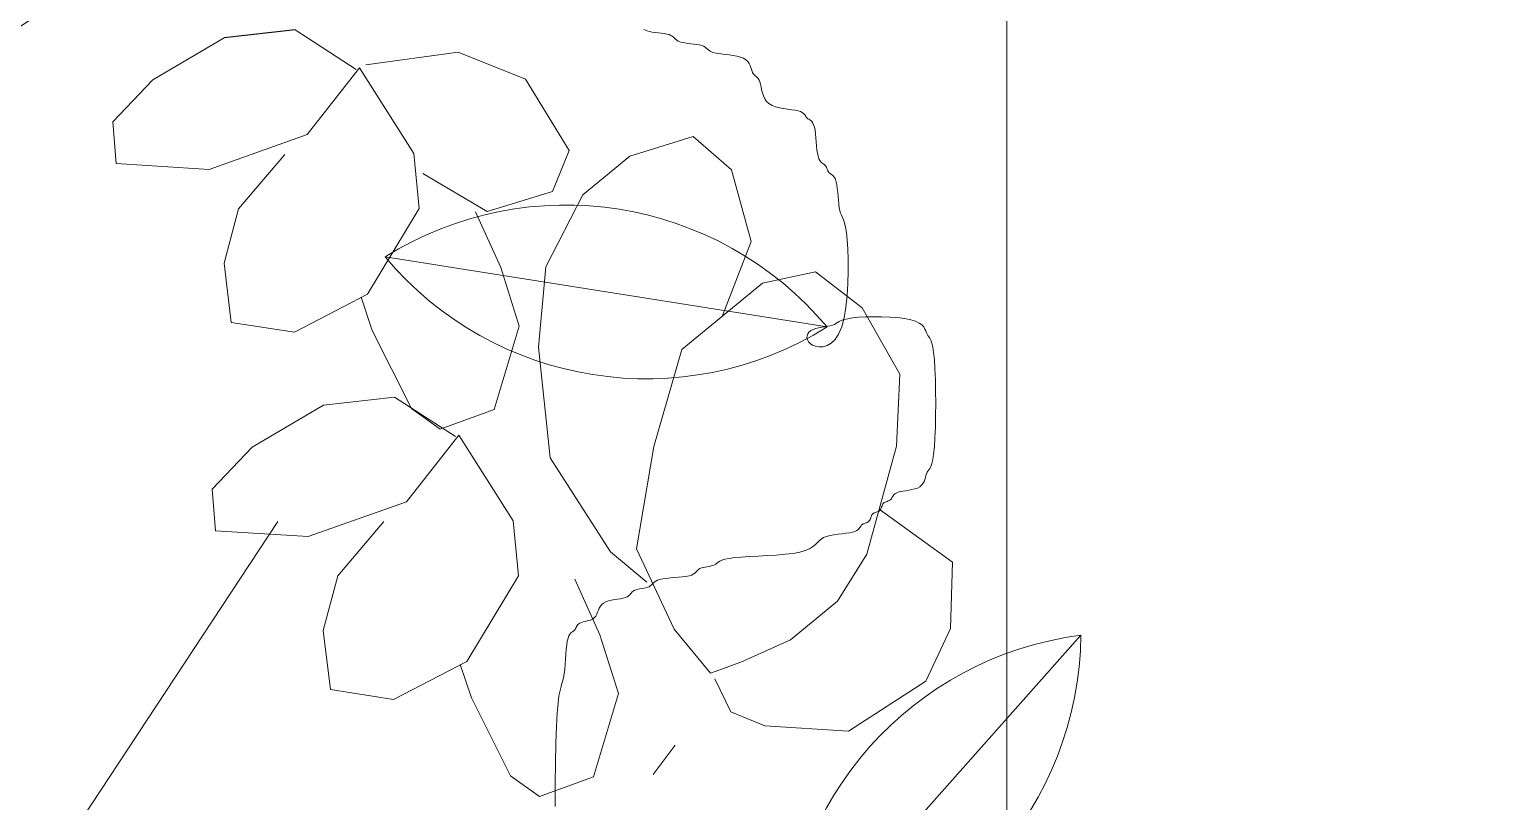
# Model space of a CAD drawing. Header units: millimetres. Extents: x 42 to 552, y 43 to 535.
# Drawn here: x 285.4556 to 285.6748, y 504.5831 to 504.6974 of the extents above; entities that cross this region are included whole.
import ezdxf

# ---------------------------------------------------------------- set-up
doc = ezdxf.new("R2010")
doc.units = ezdxf.units.MM
doc.header["$LTSCALE"] = 0.75
doc.header["$MEASUREMENT"] = 0
doc.layers.add('1VEGETAÇÃO', color=7, linetype='Continuous')
doc.layers.add('Gramado', color=9, linetype='Continuous', lineweight=0)
doc.layers.add('Linhas', color=7, linetype='Continuous', lineweight=15)

# ---------------------------------------------------------------- blocks, each defined once
blk = doc.blocks.new('arbusto2vista')
for p, q in [((-0.2017723234634445, 0.4080265637885532), (-0.2123349023664787, 0.4018341528712313)), ((-0.1822423183676847, 0.4033746302333725), (-0.1912757541913948, 0.4092234508501349)), ((-0.1807951412487796, 0.4040286660904542), (-0.1671379949018501, 0.4059445568595663)), ((-0.1671379949018501, 0.4059445568595663), (-0.1571898276338857, 0.4019279081130662)), ((-0.1894941602911331, 0.3937127791268722), (-0.1817599259946974, 0.4035926421857425)), ((-0.1817599259946974, 0.4035926421857425), (-0.173707231246226, 0.3909161258430345)), ((-0.2123349023664787, 0.4018341528712313), (-0.218239673774292, 0.3956186335529424)), ((-0.1571898276338857, 0.4019279081130662), (-0.1506844166073051, 0.3913896518444631)), ((-0.218239673774292, 0.3956186335529424), (-0.217773237730853, 0.3894449736840215)), ((-0.2040159847808241, 0.3885685685219755), (-0.1894941602911331, 0.3937127791268722)), ((-0.1417022811014021, 0.3905424823950057), (-0.1323581114495482, 0.3934271804347986)), ((-0.1323581114495482, 0.3934271804347986), (-0.1266529946836954, 0.3885232491886654)), ((-0.1996403564522211, 0.3827428563062654), (-0.1928208536001534, 0.3907905474948166)), ((-0.173707231246226, 0.3909161258430345), (-0.1729245190641109, 0.3827572500019301)), ((-0.1506844166073051, 0.3913896518444631), (-0.1531623881030555, 0.3853040682270716)), ((-0.148693247083429, 0.3847953061429052), (-0.1417022811014021, 0.3905424823950057)), ((-0.217773237730853, 0.3894449736840215), (-0.2040159847808241, 0.3885685685219755)), ((-0.1266529946836954, 0.3885232491886654), (-0.1237612105707058, 0.3778800773430362)), ((-0.1628602888633282, 0.3823399771456195), (-0.1723761170600255, 0.3879707858100119)), ((-0.1531623881030555, 0.3853040682270716), (-0.1628602888633282, 0.3823399771456195)), ((-0.1541567296289372, 0.3741362629920673), (-0.148693247083429, 0.3847953061429052)), ((-0.2018020518091816, 0.3746720567166335), (-0.1996403564522211, 0.3827428563062654)), ((-0.1729245190641109, 0.3827572500019301), (-0.1805586467573903, 0.3700850910119584)), ((-0.1608465690979983, 0.3740280572025654), (-0.1645736888194165, 0.3822750092951424)), ((-0.1237612105707058, 0.3778800773430362), (-0.128052994497466, 0.3668136958638115)), ((-0.2007531167897696, 0.3659241128688677), (-0.2018020518091816, 0.3746720567166335)), ((-0.1580842341224411, 0.3653450812053052), (-0.1608465690979983, 0.3740280572025654)), ((-0.1552695896523915, 0.3622567919864537), (-0.1541567296289372, 0.3741362629920673)), ((-0.1142146324284568, 0.373393007208449), (-0.1220607379414105, 0.371739846937146)), ((-0.1073378170439128, 0.3680817376340428), (-0.1142146324284568, 0.373393007208449)), ((-0.1220607379414105, 0.371739846937146), (-0.1340452510534647, 0.361887544790477)), ((-0.1805586467573903, 0.3700850910119584), (-0.1913874484976077, 0.3644817481012979)), ((-0.1815234315032512, 0.3696490671072468), (-0.1798760411782609, 0.3647185111019553)), ((-0.1017762701732181, 0.3582627652284032), (-0.1073378170439128, 0.3680817376340428)), ((-0.1913874484976077, 0.3644817481012979), (-0.2007531167897696, 0.3659241128688677)), ((-0.1798760411782609, 0.3647185111019553), (-0.1740691920603581, 0.3531551629220644)), ((-0.1618091695307271, 0.3530208698684874), (-0.1580842341224411, 0.3653450812053052)), ((-0.1535200848604745, 0.3458775538022678), (-0.1552695896523915, 0.3622567919864537)), ((-0.1340452510534647, 0.361887544790477), (-0.1381542393548898, 0.3475449982482814)), ((-0.1022265927235821, 0.3476132448606108), (-0.1017762701732181, 0.3582627652284032)), ((-0.1870778298002733, 0.3536605120298759), (-0.1976404087032506, 0.347468101112554)), ((-0.1765812605281667, 0.3548573990914292), (-0.1870778298002733, 0.3536605120298759)), ((-0.1675478247045135, 0.3490085784746952), (-0.1765812605281667, 0.3548573990914292)), ((-0.1740691920603581, 0.3531551629220644), (-0.1697936703349683, 0.350121746637484)), ((-0.1697936703349683, 0.350121746637484), (-0.1618091695307271, 0.3530208698684874)), ((-0.1747996666279619, 0.3393467273681665), (-0.1670654323314693, 0.3492265904270653)), ((-0.1670654323314693, 0.3492265904270653), (-0.1590127375831116, 0.3365500740843572)), ((-0.1976404087032506, 0.347468101112554), (-0.2035451801111208, 0.3412525817942651)), ((-0.1381542393548898, 0.3475449982482814), (-0.1407553570848563, 0.3323861879188144)), ((-0.1066619465453869, 0.3316318222217092), (-0.1022265927235821, 0.3476132448606108)), ((-0.1445968184612525, 0.3319693268072683), (-0.1535200848604745, 0.3458775538022678)), ((-0.2035451801111208, 0.3412525817942651), (-0.2030787440676249, 0.3350789219252874)), ((-0.1893214911176528, 0.3342025167632414), (-0.1747996666279619, 0.3393467273681665)), ((-0.09395605736500556, 0.3304272656721423), (-0.1048138824530156, 0.3382907483211284)), ((-0.2437933636612115, 0.2606370195019849), (-0.1938131823787899, 0.3364288530888189)), ((-0.1849458627890499, 0.3283768045475881), (-0.1781263599369822, 0.3364244957361393)), ((-0.1590127375831116, 0.3365500740843572), (-0.1582300254009397, 0.3283911982432528)), ((-0.2030787440676249, 0.3350789219252874), (-0.1893214911176528, 0.3342025167632414)), ((-0.1392278736483377, 0.3274743210202473), (-0.1445968184612525, 0.3319693268072683)), ((-0.1407553570848563, 0.3323861879188144), (-0.1351840037816601, 0.3205194139574701)), ((-0.1109733433372071, 0.3246610438537232), (-0.1066619465453869, 0.3316318222217092)), ((-0.09424319715515139, 0.3205971833527315), (-0.09395605736500556, 0.3304272656721423)), ((-0.1871075581460104, 0.3203060049579278), (-0.1849458627890499, 0.3283768045475881)), ((-0.1582300254009397, 0.3283911982432528), (-0.1658641530941622, 0.3157190392532243)), ((-0.1461520754348271, 0.3196620054438597), (-0.1498791951562453, 0.3279089575364651)), ((-0.1179643093191771, 0.3189138676015659), (-0.1109733433372071, 0.3246610438537232)), ((-0.1860586231265984, 0.3115580611101905), (-0.1871075581460104, 0.3203060049579278)), ((-0.1351840037816601, 0.3205194139574701), (-0.12980525253613, 0.3139766066146308)), ((-0.097882250041323, 0.3128085540670895), (-0.09424319715515139, 0.3205971833527315)), ((-0.1433897404592699, 0.3109790294465711), (-0.1461520754348271, 0.3196620054438597)), ((-0.1253012536866436, 0.3156234183639981), (-0.1179643093191771, 0.3189138676015659)), ((-0.1658641530941622, 0.3157190392532243), (-0.1766929548344365, 0.3101156963425638)), ((-0.1668289378400232, 0.3152830153485411), (-0.1651815475150897, 0.3103524593432212)), ((-0.12980525253613, 0.3139766066146308), (-0.1253012536866436, 0.3156234183639981)), ((-0.1766929548344365, 0.3101156963425638), (-0.1860586231265984, 0.3115580611101905)), ((-0.1267698985279821, 0.3082484759286217), (-0.1291329086304245, 0.3131587556967474)), ((-0.1093772148728931, 0.3054145660655081), (-0.097882250041323, 0.3128085540670895)), ((-0.1651815475150897, 0.3103524593432212), (-0.1593746983971869, 0.2987891111633871)), ((-0.147114675867499, 0.2986548181098101), (-0.1433897404592699, 0.3109790294465711)), ((-0.1217469321004501, 0.3062101971561333), (-0.1267698985279821, 0.3082484759286217)), ((-0.1217469321004501, 0.3062101971561333), (-0.1093772148728931, 0.3054145660655081)), ((-0.1382850435579712, 0.2990123961614302), (-0.1350084035506143, 0.3033307757589796)), ((-0.1593746983971869, 0.2987891111633871), (-0.1550991766717971, 0.2957556948788067)), ((-0.1550991766717971, 0.2957556948788067), (-0.147114675867499, 0.2986548181098101))]:
    blk.add_line(p, q)
at = {"layer": '1VEGETAÇÃO'}
blk.add_line((-0.1912757541913948, 0.4092234508501349), (-0.2017723234634445, 0.4080265637885532), dxfattribs=at)
blk = doc.blocks.new('arbusto8vista')
for p, q in [((-0.2530351013373036, 0.5427041907780392), (-0.2526126494763332, 0.5424416454530956)), ((-0.2526126494763332, 0.5424416454530956), (-0.2520767030855495, 0.5422169066549571)), ((-0.2520767030855495, 0.5422169066549571), (-0.2514020411583431, 0.5420383758339966)), ((-0.2514020411583431, 0.5420383758339966), (-0.2506138847012949, 0.541897651539827)), ((-0.2506138847012949, 0.541897651539827), (-0.24975006522439, 0.541782131596861)), ((-0.24975006522439, 0.541782131596861), (-0.2488484142375569, 0.5416792138294824)), ((-0.2488484142375569, 0.5416792138294824), (-0.2479467632506953, 0.541576296062118)), ((-0.2479467632506953, 0.541576296062118), (-0.2470829437737905, 0.5414607761191377)), ((-0.2470829437737905, 0.5414607761191377), (-0.2462947873167707, 0.5413200518249823)), ((-0.2462947873167707, 0.5413200518249823), (-0.2456201253895642, 0.5411415210040218)), ((-0.2456201253895642, 0.5411415210040218), (-0.2450841789222693, 0.5409167822058691)), ((-0.2450841789222693, 0.5409167822058691), (-0.2446617265257203, 0.5406542368809397)), ((-0.2446617265257203, 0.5406542368809397), (-0.2443149362309782, 0.5403664872048068)), ((-0.2443149362309782, 0.5403664872048068), (-0.2440059760689905, 0.5400661353530865)), ((-0.2440059760689905, 0.5400661353530865), (-0.2436970140707899, 0.5397657835013661)), ((-0.2436970140707899, 0.5397657835013661), (-0.2433502182673806, 0.5394780338252332)), ((-0.2433502182673806, 0.5394780338252332), (-0.2429277566897952, 0.5392154885002896)), ((-0.2429277566897952, 0.5392154885002896), (-0.2423917973690095, 0.5389907497021511)), ((-0.2423917973690095, 0.5389907497021511), (-0.2417171190688805, 0.5388122188811906)), ((-0.2417171190688805, 0.5388122188811906), (-0.2409289434846187, 0.5386714945870352)), ((-0.2409289434846187, 0.5386714945870352), (-0.2400651030442589, 0.5385559746440549)), ((-0.2400651030442589, 0.5385559746440549), (-0.2391634301758927, 0.5384530568766905)), ((-0.2391634301758927, 0.5384530568766905), (-0.2382617573074981, 0.538350139109312)), ((-0.2382617573074981, 0.538350139109312), (-0.2373979168671383, 0.5382346191663316)), ((-0.2373979168671383, 0.5382346191663316), (-0.2366097412829049, 0.5380938948721763)), ((-0.2366097412829049, 0.5380938948721763), (-0.2359350629827759, 0.5379153640512158)), ((-0.2359350629827759, 0.5379153640512158), (-0.2353980528122008, 0.5376906252530773)), ((-0.2353980528122008, 0.5376906252530773), (-0.2349682352862033, 0.5374280799281337)), ((-0.2349682352862033, 0.5374280799281337), (-0.2346014733371078, 0.537140330252015)), ((-0.2346014733371078, 0.537140330252015), (-0.2342536298972959, 0.5368399784002804)), ((-0.2342536298972959, 0.5368399784002804), (-0.2338805678991491, 0.53653962654856)), ((-0.2338805678991491, 0.53653962654856), (-0.2334381502750489, 0.5362518768724271)), ((-0.2334381502750489, 0.5362518768724271), (-0.2328822399573482, 0.5359893315474977)), ((-0.2328822399573482, 0.5359893315474977), (-0.2321686998784003, 0.5357645927493451)), ((-0.2321686998784003, 0.5357645927493451), (-0.2312691560997564, 0.5355850117979344)), ((-0.2312691560997564, 0.5355850117979344), (-0.2302182871994489, 0.5354369365905001)), ((-0.2302182871994489, 0.5354369365905001), (-0.2290665348847085, 0.5353014641686826)), ((-0.2290665348847085, 0.5353014641686826), (-0.2278643408627659, 0.5351596915740799)), ((-0.2278643408627659, 0.5351596915740799), (-0.2266621468408232, 0.5349927158483041)), ((-0.2266621468408232, 0.5349927158483041), (-0.2255103945261112, 0.534781634032953)), ((-0.2255103945261112, 0.534781634032953), (-0.2244595256258037, 0.5345075431696529)), ((-0.2244595256258037, 0.5345075431696529), (-0.2235599818471599, 0.5341515403000017)), ((-0.2235599818471599, 0.5341515403000017), (-0.2228485435442735, 0.5337020735822051)), ((-0.2228485435442735, 0.5337020735822051), (-0.2223073456589475, 0.5331769956408579)), ((-0.2223073456589475, 0.5331769956408579), (-0.2219048617798762, 0.532601510217134)), ((-0.2219048617798762, 0.532601510217134), (-0.2216095654957542, 0.532000821052236)), ((-0.2216095654957542, 0.532000821052236), (-0.2213899303953326, 0.5314001318873238)), ((-0.2213899303953326, 0.5314001318873238), (-0.2212144300672492, 0.5308246464636142)), ((-0.2212144300672492, 0.5308246464636142), (-0.2210515381002267, 0.5302995685222527)), ((-0.2210515381002267, 0.5302995685222527), (-0.2208697280829597, 0.5298501018044703)), ((-0.2208697280829597, 0.5298501018044703), (-0.2206448298586281, 0.529491998623044)), ((-0.2206448298586281, 0.529491998623044), (-0.2203820982881268, 0.5292032055773888)), ((-0.2203820982881268, 0.5292032055773888), (-0.2200941444868647, 0.5289522178384942)), ((-0.2200941444868647, 0.5289522178384942), (-0.2197935795702222, 0.5287075305773925)), ((-0.2197935795702222, 0.5287075305773925), (-0.2194930146535796, 0.5284376389651015)), ((-0.2194930146535796, 0.5284376389651015), (-0.2192050608523175, 0.5281110381726393)), ((-0.2192050608523175, 0.5281110381726393), (-0.2189423292818162, 0.5276962233710094)), ((-0.2189423292818162, 0.5276962233710094), (-0.2187174310574846, 0.5271616897312299)), ((-0.2187174310574846, 0.5271616897312299), (-0.2185356210402176, 0.5264874842152949)), ((-0.2185356210402176, 0.5264874842152949), (-0.2183727290731952, 0.525699860949004)), ((-0.2183727290731952, 0.525699860949004), (-0.2181972287451117, 0.5248366258491615)), ((-0.2181972287451117, 0.5248366258491615), (-0.2179775936446617, 0.5239355848325289)), ((-0.2179775936446617, 0.5239355848325289), (-0.2176822973605681, 0.5230345438158963)), ((-0.2176822973605681, 0.5230345438158963), (-0.2172798134814968, 0.5221713087160538)), ((-0.2172798134814968, 0.5221713087160538), (-0.2167386155961708, 0.5213836854497629)), ((-0.2167386155961708, 0.5213836854497629), (-0.2160271772932845, 0.5207094799338279)), ((-0.2160271772932845, 0.5207094799338279), (-0.2151276335146406, 0.5201759964245269)), ((-0.2151276335146406, 0.5201759964245269), (-0.2140767646143331, 0.5197685325361476)), ((-0.2140767646143331, 0.5197685325361476), (-0.2129250122996211, 0.5194618842225225)), ((-0.2129250122996211, 0.5194618842225225), (-0.2117228182776785, 0.5192308474374698)), ((-0.2117228182776785, 0.5192308474374698), (-0.2105206242557358, 0.5190502181347654)), ((-0.2105206242557358, 0.5190502181347654), (-0.2093688719409954, 0.5188947922682559)), ((-0.2093688719409954, 0.5188947922682559), (-0.2083180030406879, 0.5187393657917312)), ((-0.2083180030406879, 0.5187393657917312), (-0.2074184592620441, 0.5185587346590097)), ((-0.2074184592620441, 0.5185587346590097), (-0.2067070209591577, 0.5183339958608713)), ((-0.2067070209591577, 0.5183339958608713), (-0.2061658230738317, 0.5180714505359276)), ((-0.2061658230738317, 0.5180714505359276), (-0.2057633391947604, 0.517783700859809)), ((-0.2057633391947604, 0.517783700859809), (-0.2054680429106668, 0.5174833490080744)), ((-0.2054680429106668, 0.5174833490080744), (-0.2052484078102168, 0.517182997156354)), ((-0.2052484078102168, 0.517182997156354), (-0.2050729074821334, 0.5168952474802211)), ((-0.2050729074821334, 0.5168952474802211), (-0.2049100155151109, 0.5166327021552917)), ((-0.2049100155151109, 0.5166327021552917), (-0.2047282054978439, 0.516407963357139)), ((-0.2047282054978439, 0.516407963357139), (-0.2045033072735123, 0.5162262820431209)), ((-0.2045033072735123, 0.5162262820431209), (-0.204240575703011, 0.5160635042975059)), ((-0.204240575703011, 0.5160635042975059), (-0.2039526219017489, 0.5158881249862901)), ((-0.2039526219017489, 0.5158881249862901), (-0.2036520569851064, 0.5156686389755123)), ((-0.2036520569851064, 0.5156686389755123), (-0.2033514920684638, 0.5153735411311544)), ((-0.2033514920684638, 0.5153735411311544), (-0.2030635382672017, 0.5149713263192552)), ((-0.2030635382672017, 0.5149713263192552), (-0.2028008066967004, 0.5144304894058251)), ((-0.2028008066967004, 0.5144304894058251), (-0.2025759084723688, 0.5137195252568603)), ((-0.2025759084723688, 0.5137195252568603), (-0.2023972510809529, 0.5128205809427726)), ((-0.2023972510809529, 0.5128205809427726), (-0.2022564274947172, 0.5117704123515523)), ((-0.2022564274947172, 0.5117704123515523), (-0.2021408270573772, 0.5106194275755769)), ((-0.2021408270573772, 0.5106194275755769), (-0.2020378391125632, 0.5094180347072239)), ((-0.2020378391125632, 0.5094180347072239), (-0.2019348530039906, 0.5082166418388709)), ((-0.2019348530039906, 0.5082166418388709), (-0.2018192580752611, 0.5070656570628955)), ((-0.2018192580752611, 0.5070656570628955), (-0.2016784436701187, 0.5060154884716752)), ((-0.2016784436701187, 0.5060154884716752), (-0.2014997991321934, 0.5051165441575876)), ((-0.2014997991321934, 0.5051165441575876), (-0.201274917280756, 0.5044055800086227)), ((-0.201274917280756, 0.5044055800086227), (-0.2010122048374683, 0.5038647430951926)), ((-0.2010122048374683, 0.5038647430951926), (-0.2007242719996611, 0.5034625282832934)), ((-0.2007242719996611, 0.5034625282832934), (-0.2004237289645516, 0.5031674304389355)), ((-0.2004237289645516, 0.5031674304389355), (-0.2001231859294705, 0.5029479444281577)), ((-0.2001231859294705, 0.5029479444281577), (-0.199835253091635, 0.5027725651169419)), ((-0.199835253091635, 0.5027725651169419), (-0.1995725406483757, 0.5026097873713269)), ((-0.1995725406483757, 0.5026097873713269), (-0.1993476587969383, 0.5024281060573088)), ((-0.1993476587969383, 0.5024281060573088), (-0.1991690143354958, 0.5022033672591562)), ((-0.1991690143354958, 0.5022033672591562), (-0.1990282004659036, 0.5019408219342267)), ((-0.1990282004659036, 0.5019408219342267), (-0.1989126069908878, 0.5016530722580939)), ((-0.1989126069908878, 0.5016530722580939), (-0.1988096237131174, 0.5013527204063735)), ((-0.1988096237131174, 0.5013527204063735), (-0.198706640435347, 0.5010523685546389)), ((-0.198706640435347, 0.5010523685546389), (-0.1985910469603027, 0.5007646188785202)), ((-0.1985910469603027, 0.5007646188785202), (-0.1984502330907105, 0.5005020735535766)), ((-0.1984502330907105, 0.5005020735535766), (-0.1982715886292965, 0.5002773347554381)), ((-0.1982715886292965, 0.5002773347554381), (-0.1980467067778591, 0.5000956534922523)), ((-0.1980467067778591, 0.5000956534922523), (-0.1977839943345998, 0.4999328761024628)), ((-0.1977839943345998, 0.4999328761024628), (-0.1974960614967642, 0.499757497757102)), ((-0.1974960614967642, 0.499757497757102), (-0.1971955184616832, 0.4995380136271876)), ((-0.1971955184616832, 0.4995380136271876), (-0.1968949754265736, 0.4992429188837093)), ((-0.1968949754265736, 0.4992429188837093), (-0.1966070425887665, 0.4988407086977134)), ((-0.1966070425887665, 0.4988407086977134), (-0.1963443301454788, 0.4982998782402035)), ((-0.1963443301454788, 0.4982998782402035), (-0.1961194482940414, 0.4975889226821977)), ((-0.1961194482940414, 0.4975889226821977), (-0.1959408037561161, 0.4966899892466188)), ((-0.1959408037561161, 0.4966899892466188), (-0.1957999893509736, 0.49563983336391)), ((-0.1957999893509736, 0.49563983336391), (-0.1956843944222442, 0.4944888625164765)), ((-0.1956843944222442, 0.4944888625164765), (-0.1955814083136715, 0.4932874841866663)), ((-0.1955814083136715, 0.4932874841866663), (-0.1954784203688575, 0.4920861058568562)), ((-0.1954784203688575, 0.4920861058568562), (-0.1953628199315176, 0.4909351350094227)), ((-0.1953628199315176, 0.4909351350094227), (-0.1952219963452819, 0.4898849791267281)), ((-0.1952219963452819, 0.4898849791267281), (-0.1950433389538659, 0.488986045691135)), ((-0.1950433389538659, 0.488986045691135), (-0.1948184407295059, 0.488263538291335)), ((-0.1948184407295059, 0.488263538291335), (-0.1945557091590331, 0.4876418449412654)), ((-0.1945557091590331, 0.4876418449412654), (-0.194267755357771, 0.4870201497611646)), ((-0.194267755357771, 0.4870201497611646), (-0.1939671904411284, 0.486297636871285)), ((-0.1939671904411284, 0.486297636871285), (-0.1936666255244859, 0.4853734903918649)), ((-0.1936666255244859, 0.4853734903918649), (-0.1933786717232238, 0.484146894443171)), ((-0.1933786717232238, 0.484146894443171), (-0.1931159401527225, 0.4825170331454416)), ((-0.1931159401527225, 0.4825170331454416), (-0.1928910419283625, 0.4803830906189148)), ((-0.1928910419283625, 0.4803830906189148), (-0.1927176389388308, 0.4776862576766661)), ((-0.1988096237131174, 0.4545740692399534), (-0.3297209789950557, 0.4753225673448611)), ((-0.1927176389388308, 0.4776862576766661), (-0.1926135961657849, 0.4745357519030051)), ((-0.1926135961657849, 0.4745357519030051), (-0.1925978293642174, 0.4710827975750789)), ((-0.1925978293642174, 0.4710827975750789), (-0.1926892542890926, 0.4674786189700058)), ((-0.1926892542890926, 0.4674786189700058), (-0.1929067866953744, 0.4638744403649468)), ((-0.1932693423380272, 0.4604214860370206), (-0.1937958369720434, 0.4572709802633597)), ((-0.1929067866953744, 0.4638744403649468), (-0.1932693423380272, 0.4604214860370206)), ((-0.1957484996248127, 0.4558867958646289), (-0.1952451265931359, 0.4561871477163493)), ((-0.1952451265931359, 0.4561871477163493), (-0.1946156460800808, 0.4564874995680839)), ((-0.1946156460800808, 0.4564874995680839), (-0.1937906997052892, 0.4567752492442025)), ((-0.1937958369720434, 0.4572709802633597), (-0.1945051863523872, 0.4545741473211109)), ((-0.1937906997052892, 0.4567752492442025), (-0.1927009290885451, 0.4570377945691462)), ((-0.1927009290885451, 0.4570377945691462), (-0.1912769758494903, 0.4572625333672846)), ((-0.1912769758494903, 0.4572625333672846), (-0.1894778555463574, 0.4574379136951734)), ((-0.1894778555463574, 0.4574379136951734), (-0.1873760794913153, 0.4575565845378833)), ((-0.1873760794913153, 0.4575565845378833), (-0.1850725329349814, 0.4576122451126281)), ((-0.1850725329349814, 0.4576122451126281), (-0.1826681011280016, 0.4575985946365932)), ((-0.1826681011280016, 0.4575985946365932), (-0.1802636693210218, 0.4575093323269925)), ((-0.1802636693210218, 0.4575093323269925), (-0.1779601227646879, 0.4573381574010398)), ((-0.1779601227646879, 0.4573381574010398), (-0.1758583467096457, 0.4570787690759204)), ((-0.1758583467096457, 0.4570787690759204), (-0.1740592264065128, 0.4567248665688766)), ((-0.1740592264065128, 0.4567248665688766), (-0.1726373749435481, 0.45627539985108)), ((-0.1726373749435481, 0.45627539985108), (-0.1715623167591502, 0.4557503219097327)), ((-0.2047954843661728, 0.4513479903683049), (-0.2047587056187297, 0.4519486795332028)), ((-0.2047587056187297, 0.4519486795332028), (-0.2045516841584742, 0.4525241649569267)), ((-0.2045516841584742, 0.4525241649569267), (-0.2041807255430683, 0.453049242898274)), ((-0.2041807255430683, 0.453049242898274), (-0.2036521353302305, 0.4534987096160705)), ((-0.2036521353302305, 0.4534987096160705), (-0.2029774734029957, 0.4538547124857217)), ((-0.2029774734029957, 0.4538547124857217), (-0.2021893169459759, 0.4541288033490218)), ((-0.2021893169459759, 0.4541288033490218), (-0.201325497469071, 0.454339885164373)), ((-0.201325497469071, 0.454339885164373), (-0.2004238464822379, 0.4545068608901488)), ((-0.2004238464822379, 0.4545068608901488), (-0.1995221954953763, 0.4546486334847515)), ((-0.1995221954953763, 0.4546486334847515), (-0.1986583760184715, 0.4547841059065689)), ((-0.1986583760184715, 0.4547841059065689), (-0.1978702195614517, 0.4549321811140032)), ((-0.1978702195614517, 0.4549321811140032), (-0.1971955576342452, 0.4551117620654281)), ((-0.1971955576342452, 0.4551117620654281), (-0.196654356765066, 0.4553365008635666)), ((-0.196654356765066, 0.4553365008635666), (-0.1961951235553556, 0.455599046188496)), ((-0.1954047465039253, 0.4524465057298812), (-0.1964556345314463, 0.4508607509792171)), ((-0.1961951235553556, 0.455599046188496), (-0.1957484996248127, 0.4558867958646289)), ((-0.1945051863523872, 0.4545741473211109), (-0.1954047465039253, 0.4524465057298812)), ((-0.1715623167591502, 0.4557503219097327), (-0.1707773041294445, 0.4551748364860089)), ((-0.1707773041294445, 0.4551748364860089), (-0.1702255893303857, 0.4545741473211109)), ((-0.1702255893303857, 0.4545741473211109), (-0.1698504246380992, 0.4539734581561987)), ((-0.1698504246380992, 0.4539734581561987), (-0.1695950623285682, 0.4533979727324891)), ((-0.1695950623285682, 0.4533979727324891), (-0.1694027546778329, 0.4528728947911276)), ((-0.1694027546778329, 0.4528728947911276), (-0.1692167539619618, 0.4524234280733452)), ((-0.1692167539619618, 0.4524234280733452), (-0.1689918721105244, 0.4520558733618856)), ((-0.1689918721105244, 0.4520558733618856), (-0.1687291596672651, 0.4517009196060258)), ((-0.1687291596672651, 0.4517009196060258), (-0.1684412268294295, 0.4512703527965698)), ((-0.2046557148431134, 0.4507473012033927), (-0.2047954843661728, 0.4513479903683049)), ((-0.2043330914918329, 0.450171815779683), (-0.2046557148431134, 0.4507473012033927)), ((-0.203821308754641, 0.4496467378383358), (-0.2043330914918329, 0.450171815779683)), ((-0.2031140610738476, 0.4491972711205392), (-0.203821308754641, 0.4496467378383358)), ((-0.2022145009223095, 0.4488549204552754), (-0.2031140610738476, 0.4491972711205392)), ((-0.20116361289476, 0.4486763950227299), (-0.2022145009223095, 0.4488549204552754)), ((-0.2000118396165931, 0.448724705090882), (-0.20116361289476, 0.4486763950227299)), ((-0.1988096237131174, 0.4490628609276968), (-0.2000118396165931, 0.448724705090882)), ((-0.1976074078096133, 0.4497538728011534), (-0.1988096237131174, 0.4490628609276968)), ((-0.1964556345314463, 0.4508607509792171), (-0.1976074078096133, 0.4497538728011534)), ((-0.1684412268294295, 0.4512703527965698), (-0.1681406837943484, 0.4506759589243785)), ((-0.1681406837943484, 0.4506759589243785), (-0.1678401407592389, 0.4498295239802985)), ((-0.1678401407592389, 0.4498295239802985), (-0.1675522079214318, 0.4486428339551338)), ((-0.1675522079214318, 0.4486428339551338), (-0.1672894954781441, 0.4470276748397595)), ((-0.1672894954781441, 0.4470276748397595), (-0.1670646136267067, 0.4448958326250079)), ((-0.1670646136267067, 0.4448958326250079), (-0.166888070864843, 0.4421989996827449)), ((-0.166888070864843, 0.4421989996827449), (-0.1667619688920752, 0.4390484939090982)), ((-0.1667619688920752, 0.4390484939090982), (-0.1666863077084031, 0.4355955395811577)), ((-0.1666863077084031, 0.4355955395811577), (-0.1666610873138552, 0.4319913609760988)), ((-0.1666610873138552, 0.4319913609760988), (-0.1666863077084031, 0.4283871823710399)), ((-0.1666863077084031, 0.4283871823710399), (-0.1667619688920752, 0.4249342280430994)), ((-0.166888070864843, 0.4217837222694385), (-0.1670646136267067, 0.4190868893271897)), ((-0.1667619688920752, 0.4249342280430994), (-0.166888070864843, 0.4217837222694385)), ((-0.1672894954781441, 0.4169550471124381), (-0.1675522079214318, 0.4153398879970638)), ((-0.1670646136267067, 0.4190868893271897), (-0.1672894954781441, 0.4169550471124381)), ((-0.1687291596672651, 0.4122818023461718), (-0.1689918721105244, 0.4119268485902978)), ((-0.1684412268294295, 0.4127123691556278), (-0.1687291596672651, 0.4122818023461718)), ((-0.1681406837943484, 0.4133067630278049), (-0.1684412268294295, 0.4127123691556278)), ((-0.1678401407592389, 0.4141531979718991), (-0.1681406837943484, 0.4133067630278049)), ((-0.1675522079214318, 0.4153398879970638), (-0.1678401407592389, 0.4141531979718991)), ((-0.1704273659524063, 0.4082324000424649), (-0.1708351150976171, 0.4077073221011176)), ((-0.1701205038940259, 0.4088078854661887), (-0.1704273659524063, 0.4082324000424649)), ((-0.1698893076098784, 0.4094085746310867), (-0.1701205038940259, 0.4088078854661887)), ((-0.1697085557872526, 0.4100092637959989), (-0.1698893076098784, 0.4094085746310867)), ((-0.1695530271134942, 0.4105847492197086), (-0.1697085557872526, 0.4100092637959989)), ((-0.1693975002759487, 0.4111098271610558), (-0.1695530271134942, 0.4105847492197086)), ((-0.1692167539619618, 0.4115592938788524), (-0.1693975002759487, 0.4111098271610558)), ((-0.1689918721105244, 0.4119268485902978), (-0.1692167539619618, 0.4115592938788524)), ((-0.179977925708954, 0.403494031632107), (-0.180202807560363, 0.4033155008111464)), ((-0.1797971793949671, 0.4037187704302454), (-0.179977925708954, 0.403494031632107)), ((-0.1796416525574216, 0.403981315755189), (-0.1797971793949671, 0.4037187704302454)), ((-0.1794861238836631, 0.4042690654313077), (-0.1796416525574216, 0.403981315755189)), ((-0.1793053720610374, 0.4045694172830423), (-0.1794861238836631, 0.4042690654313077)), ((-0.1790741757768615, 0.4048697691347627), (-0.1793053720610374, 0.4045694172830423)), ((-0.1787673137185095, 0.4051575188108956), (-0.1790741757768615, 0.4048697691347627)), ((-0.1783595645732987, 0.405420064135825), (-0.1787673137185095, 0.4051575188108956)), ((-0.1778257070285747, 0.4056448029339776), (-0.1783595645732987, 0.405420064135825)), ((-0.1771510287284457, 0.4058243838853883), (-0.1778257070285747, 0.4056448029339776)), ((-0.1763628531441839, 0.4059724590928226), (-0.1771510287284457, 0.4058243838853883)), ((-0.1754990127038525, 0.4061079315146401), (-0.1763628531441839, 0.4059724590928226)), ((-0.1745973398354579, 0.4062497041092428), (-0.1754990127038525, 0.4061079315146401)), ((-0.1736956669670633, 0.4064166798350186), (-0.1745973398354579, 0.4062497041092428)), ((-0.1728318265267319, 0.4066277616503697), (-0.1736956669670633, 0.4064166798350186)), ((-0.1720436509424701, 0.4069018525136698), (-0.1728318265267319, 0.4066277616503697)), ((-0.1713689726423411, 0.407257855383321), (-0.1720436509424701, 0.4069018525136698)), ((-0.1708351150976171, 0.4077073221011176), (-0.1713689726423411, 0.407257855383321)), ((-0.1853582765470776, 0.3991924890283656), (-0.1855369210850029, 0.3989677502302271)), ((-0.1851333946956402, 0.3993710198493261), (-0.1853582765470776, 0.3991924890283656)), ((-0.1848706822523809, 0.3995117441434957), (-0.1851333946956402, 0.3993710198493261)), ((-0.1845827494145453, 0.3996272640864618), (-0.1848706822523809, 0.3995117441434957)), ((-0.1842822063794358, 0.3997301818538403), (-0.1845827494145453, 0.3996272640864618)), ((-0.1839816633443547, 0.3998330996212047), (-0.1842822063794358, 0.3997301818538403)), ((-0.1836937305065192, 0.399948619564185), (-0.1839816633443547, 0.3998330996212047)), ((-0.1834310180632599, 0.4000893438583404), (-0.1836937305065192, 0.399948619564185)), ((-0.1832061362118225, 0.4002678746793009), (-0.1834310180632599, 0.4000893438583404)), ((-0.1830274917504084, 0.4004926134774536), (-0.1832061362118225, 0.4002678746793009)), ((-0.1828866778808163, 0.400755158802383), (-0.1830274917504084, 0.4004926134774536)), ((-0.1827710844057719, 0.4010429084785159), (-0.1828866778808163, 0.400755158802383)), ((-0.1826681011280016, 0.4013432603302363), (-0.1827710844057719, 0.4010429084785159)), ((-0.1825651178502596, 0.4016436121819567), (-0.1826681011280016, 0.4013432603302363)), ((-0.1824495243752153, 0.4019313618580895), (-0.1825651178502596, 0.4016436121819567)), ((-0.1823087105056231, 0.4021939071830332), (-0.1824495243752153, 0.4019313618580895)), ((-0.1821300660441807, 0.4024186459811716), (-0.1823087105056231, 0.4021939071830332)), ((-0.1819051841927433, 0.4025971768021321), (-0.1821300660441807, 0.4024186459811716)), ((-0.181642471749484, 0.4027379010962875), (-0.1819051841927433, 0.4025971768021321)), ((-0.1813545389116769, 0.4028534210392678), (-0.181642471749484, 0.4027379010962875)), ((-0.1810539958765673, 0.4029563388066322), (-0.1813545389116769, 0.4028534210392678)), ((-0.1807534528414578, 0.4030592565740108), (-0.1810539958765673, 0.4029563388066322)), ((-0.1804655200036507, 0.4031747765169769), (-0.1807534528414578, 0.4030592565740108)), ((-0.180202807560363, 0.4033155008111464), (-0.1804655200036507, 0.4031747765169769)), ((-0.189326520325551, 0.3948910245057817), (-0.1896218166096446, 0.3945906871926042)), ((-0.189106885225101, 0.3951913618189593), (-0.189326520325551, 0.3948910245057817)), ((-0.1889313848970176, 0.3954790975665503), (-0.189106885225101, 0.3951913618189593)), ((-0.1887684929299951, 0.3957416301829682), (-0.1889313848970176, 0.3954790975665503)), ((-0.1885866829127565, 0.395966358102612), (-0.1887684929299951, 0.3957416301829682)), ((-0.1883617846883965, 0.3961448803326135), (-0.1885866829127565, 0.395966358102612)), ((-0.1880990531179236, 0.3962855981708486), (-0.1883617846883965, 0.3961448803326135)), ((-0.1878110993166615, 0.3964011134879257), (-0.1880990531179236, 0.3962855981708486)), ((-0.187510534400019, 0.3965040281544105), (-0.1878110993166615, 0.3964011134879257)), ((-0.187209969483348, 0.3966069440409257), (-0.187510534400019, 0.3965040281544105)), ((-0.1869220156820859, 0.396722463018051), (-0.187209969483348, 0.3966069440409257)), ((-0.186659284111613, 0.3968631869563808), (-0.1869220156820859, 0.396722463018051)), ((-0.186434385887253, 0.3970417177265091), (-0.186659284111613, 0.3968631869563808)), ((-0.186255728495837, 0.3972664565246475), (-0.186434385887253, 0.3970417177265091)), ((-0.1861149049096014, 0.397529001849577), (-0.186255728495837, 0.3972664565246475)), ((-0.1859993044722614, 0.3978167515257098), (-0.1861149049096014, 0.397529001849577)), ((-0.1858963165274474, 0.3981171033774302), (-0.1859993044722614, 0.3978167515257098)), ((-0.1857933304188748, 0.3984174552291648), (-0.1858963165274474, 0.3981171033774302)), ((-0.1856777354901737, 0.3987052049052835), (-0.1857933304188748, 0.3984174552291648)), ((-0.1855369210850029, 0.3989677502302271), (-0.1856777354901737, 0.3987052049052835)), ((-0.2017677645236802, 0.3906525708611781), (-0.2023741208330989, 0.3900518671577373)), ((-0.2012055471180929, 0.3912280702134439), (-0.2017677645236802, 0.3906525708611781)), ((-0.2006055000387903, 0.3917531608633169), (-0.2012055471180929, 0.3912280702134439)), ((-0.1998856547081971, 0.3922026384595938), (-0.2006055000387903, 0.3917531608633169)), ((-0.1989861109295248, 0.3925586498693718), (-0.1998856547081971, 0.3922026384595938)), ((-0.1979352420292173, 0.3928327468327666), (-0.1989861109295248, 0.3925586498693718)), ((-0.1967834897145053, 0.393043832308166), (-0.1979352420292173, 0.3928327468327666)), ((-0.1955812956925627, 0.3932108092539721), (-0.1967834897145053, 0.393043832308166)), ((-0.19437910167062, 0.3933525806285587), (-0.1955812956925627, 0.3932108092539721)), ((-0.1932273493558796, 0.3934880493903137), (-0.19437910167062, 0.3933525806285587)), ((-0.1921764804556005, 0.3936361184976533), (-0.1932273493558796, 0.3934880493903137)), ((-0.1912769366769282, 0.3938156909089514), (-0.1921764804556005, 0.3936361184976533)), ((-0.1905654983740419, 0.3940404188285953), (-0.1912769366769282, 0.3938156909089514)), ((-0.1900243004887159, 0.3943029514450132), (-0.1905654983740419, 0.3940404188285953)), ((-0.1896218166096446, 0.3945906871926042), (-0.1900243004887159, 0.3943029514450132)), ((-0.2278506924396879, 0.3860633154868651), (-0.2290665650292283, 0.3858007828704473)), ((-0.2262501964387695, 0.386288043406509), (-0.2278506924396879, 0.3860633154868651)), ((-0.2242261942841992, 0.3864676158178071), (-0.2262501964387695, 0.386288043406509)), ((-0.2218617057858978, 0.3866156849251468), (-0.2242261942841992, 0.3864676158178071)), ((-0.2192702263917283, 0.3867511536869159), (-0.2218617057858978, 0.3866156849251468)), ((-0.2165652515496674, 0.3868929250614883), (-0.2192702263917283, 0.3867511536869159)), ((-0.2138602767075781, 0.3870599020072945), (-0.2165652515496674, 0.3868929250614883)), ((-0.2112687973134371, 0.3872709874826938), (-0.2138602767075781, 0.3870599020072945)), ((-0.2089043088151072, 0.3875450844460886), (-0.2112687973134371, 0.3872709874826938)), ((-0.2068803066605653, 0.3879010958558666), (-0.2089043088151072, 0.3875450844460886)), ((-0.2052777089600966, 0.3883505734521577), (-0.2068803066605653, 0.3879010958558666)), ((-0.2040471244737319, 0.3888756641020308), (-0.2052777089600966, 0.3883505734521577)), ((-0.2031065846239244, 0.3894511634542823), (-0.2040471244737319, 0.3888756641020308)), ((-0.2023741208330989, 0.3900518671577373), (-0.2031065846239244, 0.3894511634542823)), ((-0.2380180209847254, 0.3816862790863098), (-0.2384404779717784, 0.3813985294101769)), ((-0.2376838385919768, 0.3819866309380302), (-0.2380180209847254, 0.3816862790863098)), ((-0.2374000988245371, 0.3822869827897506), (-0.2376838385919768, 0.3819866309380302)), ((-0.2371289697134387, 0.3825747324658835), (-0.2374000988245371, 0.3822869827897506)), ((-0.2368326192896575, 0.3828372777908129), (-0.2371289697134387, 0.3825747324658835)), ((-0.2364732155842546, 0.3830620165889655), (-0.2368326192896575, 0.3828372777908129)), ((-0.2360234355084856, 0.3832405473590796), (-0.2364732155842546, 0.3830620165889655)), ((-0.2354979914947251, 0.3833812712974094), (-0.2360234355084856, 0.3832405473590796)), ((-0.2349221048556274, 0.3834967902745348), (-0.2354979914947251, 0.3833812712974094)), ((-0.2343209969038753, 0.3835997061610499), (-0.2349221048556274, 0.3834967902745348)), ((-0.2337198889521517, 0.3837026208275489), (-0.2343209969038753, 0.3835997061610499)), ((-0.233144002313054, 0.3838181361446118), (-0.2337198889521517, 0.3837026208275489)), ((-0.2326185582992935, 0.3839588539828469), (-0.233144002313054, 0.3838181361446118)), ((-0.2321687782235244, 0.3841373762128484), (-0.2326185582992935, 0.3839588539828469)), ((-0.2318041201162089, 0.3843621041324923), (-0.2321687782235244, 0.3841373762128484)), ((-0.2314709888792663, 0.3846246367489101), (-0.2318041201162089, 0.3843621041324923)), ((-0.2311000261323954, 0.3849123724965011), (-0.2314709888792663, 0.3846246367489101)), ((-0.2306218734952949, 0.3852127098096787), (-0.2311000261323954, 0.3849123724965011)), ((-0.2299671725876635, 0.3855130471228563), (-0.2306218734952949, 0.3852127098096787)), ((-0.2290665650292283, 0.3858007828704473), (-0.2299671725876635, 0.3855130471228563)), ((-0.2536908475095458, 0.3771473955088283), (-0.2542919335797365, 0.3770444777414497)), ((-0.2530897614393552, 0.3772503132762068), (-0.2536908475095458, 0.3771473955088283)), ((-0.2525138957637125, 0.3773658332191729), (-0.2530897614393552, 0.3772503132762068)), ((-0.2519884708771656, 0.3775065575133425), (-0.2525138957637125, 0.3773658332191729)), ((-0.2515387071742907, 0.3776850883342888), (-0.2519884708771656, 0.3775065575133425)), ((-0.2511793163988898, 0.3779098271324415), (-0.2515387071742907, 0.3776850883342888)), ((-0.2508829756917521, 0.3781723724573709), (-0.2511793163988898, 0.3779098271324415)), ((-0.2506118535429493, 0.3784601221335038), (-0.2508829756917521, 0.3781723724573709)), ((-0.2503281184425816, 0.3787604739852242), (-0.2506118535429493, 0.3784601221335038)), ((-0.2499939388806638, 0.3790608258369588), (-0.2503281184425816, 0.3787604739852242)), ((-0.2495714833472675, 0.3793485755130774), (-0.2499939388806638, 0.3790608258369588)), ((-0.2490229203324361, 0.3796111208380211), (-0.2495714833472675, 0.3793485755130774)), ((-0.2483104183262981, 0.3798358596361595), (-0.2490229203324361, 0.3796111208380211)), ((-0.2474108581747316, 0.38001439045712), (-0.2483104183262981, 0.3798358596361595)), ((-0.2463599701472106, 0.3801551147512896), (-0.2474108581747316, 0.38001439045712)), ((-0.2452081968690436, 0.3802706346942557), (-0.2463599701472106, 0.3801551147512896)), ((-0.2440059809655395, 0.3803735524616343), (-0.2452081968690436, 0.3802706346942557)), ((-0.2428037650620638, 0.3804764702289987), (-0.2440059809655395, 0.3803735524616343)), ((-0.2416519917838968, 0.380591990171979), (-0.2428037650620638, 0.3804764702289987)), ((-0.2406011037563758, 0.3807327144661343), (-0.2416519917838968, 0.380591990171979)), ((-0.2397015436048093, 0.3809112452870949), (-0.2406011037563758, 0.3807327144661343)), ((-0.2389890415221601, 0.3811359840852333), (-0.2397015436048093, 0.3809112452870949)), ((-0.2384404779717784, 0.3813985294101769), (-0.2389890415221601, 0.3811359840852333)), ((-0.2649899759952064, 0.3728458789321394), (-0.2655248843897198, 0.3723964122143428)), ((-0.2643152976951058, 0.3732018818017906), (-0.2649899759952064, 0.3728458789321394)), ((-0.2635271221108439, 0.3734759726651049), (-0.2643152976951058, 0.3732018818017906)), ((-0.2626632816704841, 0.3736870544804418), (-0.2635271221108439, 0.3734759726651049)), ((-0.2617616088020895, 0.3738540302062177), (-0.2626632816704841, 0.3736870544804418)), ((-0.2608599359337234, 0.3739958028008346), (-0.2617616088020895, 0.3738540302062177)), ((-0.2599960954933636, 0.374131275222652), (-0.2608599359337234, 0.3739958028008346)), ((-0.2592079199091017, 0.3742793504300721), (-0.2599960954933636, 0.374131275222652)), ((-0.2585332416089727, 0.374458931381497), (-0.2592079199091017, 0.3742793504300721)), ((-0.2579983332144877, 0.3746836701796354), (-0.2585332416089727, 0.374458931381497)), ((-0.2575832281208648, 0.3749462155045791), (-0.2579983332144877, 0.3746836701796354)), ((-0.2572563999167983, 0.3752339651806977), (-0.2575832281208648, 0.3749462155045791)), ((-0.2569863221910396, 0.3755343170324323), (-0.2572563999167983, 0.3752339651806977)), ((-0.2567414685322547, 0.3758346688841527), (-0.2569863221910396, 0.3755343170324323)), ((-0.2564903125291664, 0.3761224185602856), (-0.2567414685322547, 0.3758346688841527)), ((-0.2562013277704409, 0.376384963885215), (-0.2564903125291664, 0.3761224185602856)), ((-0.255842987844801, 0.3766097026833677), (-0.2562013277704409, 0.376384963885215)), ((-0.2553932241419261, 0.376788233504314), (-0.255842987844801, 0.3766097026833677)), ((-0.2548677992553792, 0.3769289577984836), (-0.2553932241419261, 0.376788233504314)), ((-0.2542919335797365, 0.3770444777414497), (-0.2548677992553792, 0.3769289577984836)), ((-0.2676802297594065, 0.3685444404366081), (-0.2681299934622814, 0.3681884375669568)), ((-0.2673218898337666, 0.3689939071544046), (-0.2676802297594065, 0.3685444404366081)), ((-0.2670329050750411, 0.3695189850957519), (-0.2673218898337666, 0.3689939071544046)), ((-0.2667817490719528, 0.3700944705194757), (-0.2670329050750411, 0.3695189850957519)), ((-0.2665368954131679, 0.3706951596843737), (-0.2667817490719528, 0.3700944705194757)), ((-0.2662668176873808, 0.3712958488492859), (-0.2665368954131679, 0.3706951596843737)), ((-0.2659399894833427, 0.3718713342729956), (-0.2662668176873808, 0.3712958488492859)), ((-0.2655248843897198, 0.3723964122143428), (-0.2659399894833427, 0.3718713342729956)), ((-0.2746748033666506, 0.3639740839539485), (-0.2749753682832932, 0.3636149281511933)), ((-0.2743742384500081, 0.3642324247919646), (-0.2746748033666506, 0.3639740839539485)), ((-0.274086284648746, 0.3644277565820175), (-0.2743742384500081, 0.3642324247919646)), ((-0.2738235530782447, 0.3645978852408973), (-0.274086284648746, 0.3644277565820175)), ((-0.2735986548539131, 0.364780616685394), (-0.2738235530782447, 0.3645978852408973)), ((-0.2734189466127077, 0.3650053554835324), (-0.2735986548539131, 0.364780616685394)), ((-0.2732707670780883, 0.365267900808476), (-0.2734189466127077, 0.3650053554835324)), ((-0.2731352004950338, 0.3655556504845947), (-0.2732707670780883, 0.365267900808476)), ((-0.272993331108637, 0.3658560023363293), (-0.2731352004950338, 0.3655556504845947)), ((-0.2728262431638768, 0.3661563541880497), (-0.272993331108637, 0.3658560023363293)), ((-0.2726150209058176, 0.3664441038641826), (-0.2728262431638768, 0.3661563541880497)), ((-0.2723407485794951, 0.366706649189112), (-0.2726150209058176, 0.3664441038641826)), ((-0.2719845104299168, 0.3669313879872647), (-0.2723407485794951, 0.366706649189112)), ((-0.2715347467270419, 0.3671109689386753), (-0.2719845104299168, 0.3669313879872647)), ((-0.271009321840495, 0.3672590441461097), (-0.2715347467270419, 0.3671109689386753)), ((-0.2704334561648523, 0.3673945165679271), (-0.271009321840495, 0.3672590441461097)), ((-0.2698323700946617, 0.3675362891625298), (-0.2704334561648523, 0.3673945165679271)), ((-0.2692312840244426, 0.3677032648883056), (-0.2698323700946617, 0.3675362891625298)), ((-0.2686554183487999, 0.3679143467036567), (-0.2692312840244426, 0.3677032648883056)), ((-0.2681299934622814, 0.3681884375669568), (-0.2686554183487999, 0.3679143467036567)), ((-0.2759296092708325, 0.3604308395529472), (-0.2760704328570398, 0.3591181383453232)), ((-0.2757509518793881, 0.361554511786693), (-0.2759296092708325, 0.3604308395529472)), ((-0.2755260536550566, 0.3624429479843485), (-0.2757509518793881, 0.361554511786693)), ((-0.2752633220845553, 0.3631171514669234), (-0.2755260536550566, 0.3624429479843485)), ((-0.2749753682832932, 0.3636149281511933), (-0.2752633220845553, 0.3631171514669234)), ((-0.2117229357953363, 0.264233463783782), (-0.1236778428509808, 0.3633109320789885)), ((-0.2762890212391937, 0.3561776876402263), (-0.2763920073477948, 0.3546759574586815)), ((-0.2761860332943797, 0.3576794178217568), (-0.2762890212391937, 0.3561776876402263)), ((-0.2760704328570398, 0.3591181383453232), (-0.2761860332943797, 0.3576794178217568)), ((-0.276827061219592, 0.3508008634937454), (-0.2770519430710294, 0.3498903737937979)), ((-0.2766484166816383, 0.3519245357274912), (-0.276827061219592, 0.3508008634937454)), ((-0.2765076022764958, 0.3532372369351151), (-0.2766484166816383, 0.3519245357274912)), ((-0.2763920073477948, 0.3546759574586815), (-0.2765076022764958, 0.3532372369351151)), ((-0.2779031313872053, 0.3469698671799222), (-0.2782036744223149, 0.345366262702214)), ((-0.2776025883520958, 0.3481450025674064), (-0.2779031313872053, 0.3469698671799222)), ((-0.2773146555142887, 0.349061795795194), (-0.2776025883520958, 0.3481450025674064)), ((-0.2770519430710294, 0.3498903737937979), (-0.2773146555142887, 0.349061795795194)), ((-0.278491607260122, 0.343164062203769), (-0.2787543197034097, 0.3401931387540458)), ((-0.2782036744223149, 0.345366262702214), (-0.278491607260122, 0.343164062203769)), ((-0.2787543197034097, 0.3401931387540458), (-0.2789792015548471, 0.3362833654225454)), ((-0.2789792015548471, 0.3362833654225454), (-0.2791557443167108, 0.331339177134339)), ((-0.2791557443167108, 0.331339177134339), (-0.2792818462894786, 0.3255632562368902)), ((-0.2792818462894786, 0.3255632562368902), (-0.2793575074731507, 0.3192328469332892)), ((-0.2793575074731507, 0.3192328469332892), (-0.2793827278676986, 0.312625193426598))]:
    blk.add_line(p, q)
for centre, start, end in [((-0.4004680196162553, 0.5067098122781175), 85.37995805340678, 167.382837043564), ((-0.490905741945852, 0.6294599739128302), 265.3799580534084, 347.3828370435656), ((-0.2761989041684956, 0.3896539953042577), 39.99250789297904, 121.9953868831373), ((-0.2523316985396491, 0.540242641280571), 219.9925078929767, 301.9953868831336), ((-0.2246852924478731, 0.3644117750054789), 277.3727001703446, 359.3755791605024), ((-0.1107154861984156, 0.2631326208572773), 97.37270017034291, 179.3755791605007)]:
    blk.add_arc(centre, 0.1010134482592243, start, end)

msp = doc.modelspace()

# ---------------------------------------------------------------- linework, layer by layer
at = {"layer": 'Linhas'}
msp.add_lwpolyline([(285.6002793793048, 507.2377642132709), (285.8464921939626, 507.2377642132709), (285.8464921939626, 504.2377642132712), (285.6002793793048, 504.2377642132712)], close=True, dxfattribs=at)

# ---------------------------------------------------------------- block references
at = {"layer": 'Gramado', "xscale": 0.5, "yscale": 0.5, "zscale": 0.5}
msp.add_blockref('arbusto8vista', (285.6730797508817, 504.4260773757333), dxfattribs=at)
at = {"layer": 'Gramado'}
msp.add_blockref('arbusto2vista', (285.6861905511387, 504.2881261748403), dxfattribs=at)

doc.saveas('drawing.dxf')
